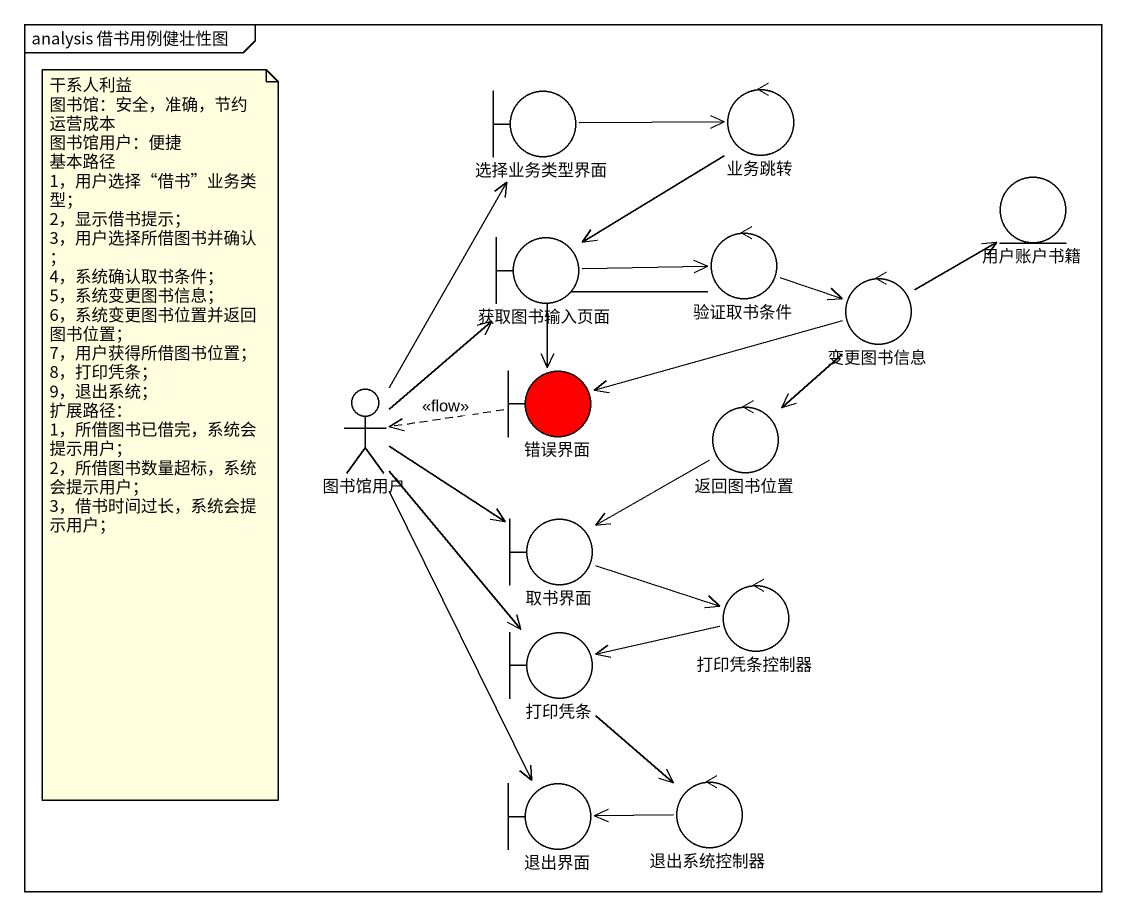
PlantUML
@startuml
mainframe analysis 借书用例健壮性图
boundary 选择业务类型界面
control 业务跳转
boundary 获取图书输入页面
control 验证取书条件
entity 用户账户书籍
control 变更图书信息
boundary 错误界面 #FF0000
actor 图书馆用户
control 返回图书位置
boundary 取书界面
boundary 打印凭条
control 打印凭条控制器
boundary 退出界面
control 退出系统控制器
选择业务类型界面 -right-> 业务跳转
业务跳转 --> 获取图书输入页面
获取图书输入页面 -right-> 验证取书条件
验证取书条件 -right-> 变更图书信息
验证取书条件 --> 错误界面
变更图书信息 -up-> 用户账户书籍
变更图书信息 -left-> 错误界面
变更图书信息 --> 返回图书位置
错误界面 .left.> 图书馆用户 : <<flow>>
图书馆用户 -up-> 选择业务类型界面
图书馆用户 -up-> 获取图书输入页面
图书馆用户 -right-> 取书界面
图书馆用户 --> 打印凭条
图书馆用户 --> 退出界面
返回图书位置 --> 取书界面
取书界面 -right-> 打印凭条控制器
打印凭条 <-right- 打印凭条控制器
打印凭条 --> 退出系统控制器
退出界面 <-right- 退出系统控制器
note as N1
  干系人利益
  图书馆：安全，准确，节约运营成本
  图书馆用户：便捷
  基本路径
  1，用户选择“借书”业务类型；
  2，显示借书提示；
  3，用户选择所借图书并确认；
  4，系统确认取书条件；
  5，系统变更图书信息；
  6，系统变更图书位置并返回图书位置；
  7，用户获得所借图书位置；
  8，打印凭条；
  9，退出系统；
  扩展路径：
  1，所借图书已借完，系统会提示用户；
  2，所借图书数量超标，系统会提示用户；
  3，借书时间过长，系统会提示用户；
end note
@enduml
